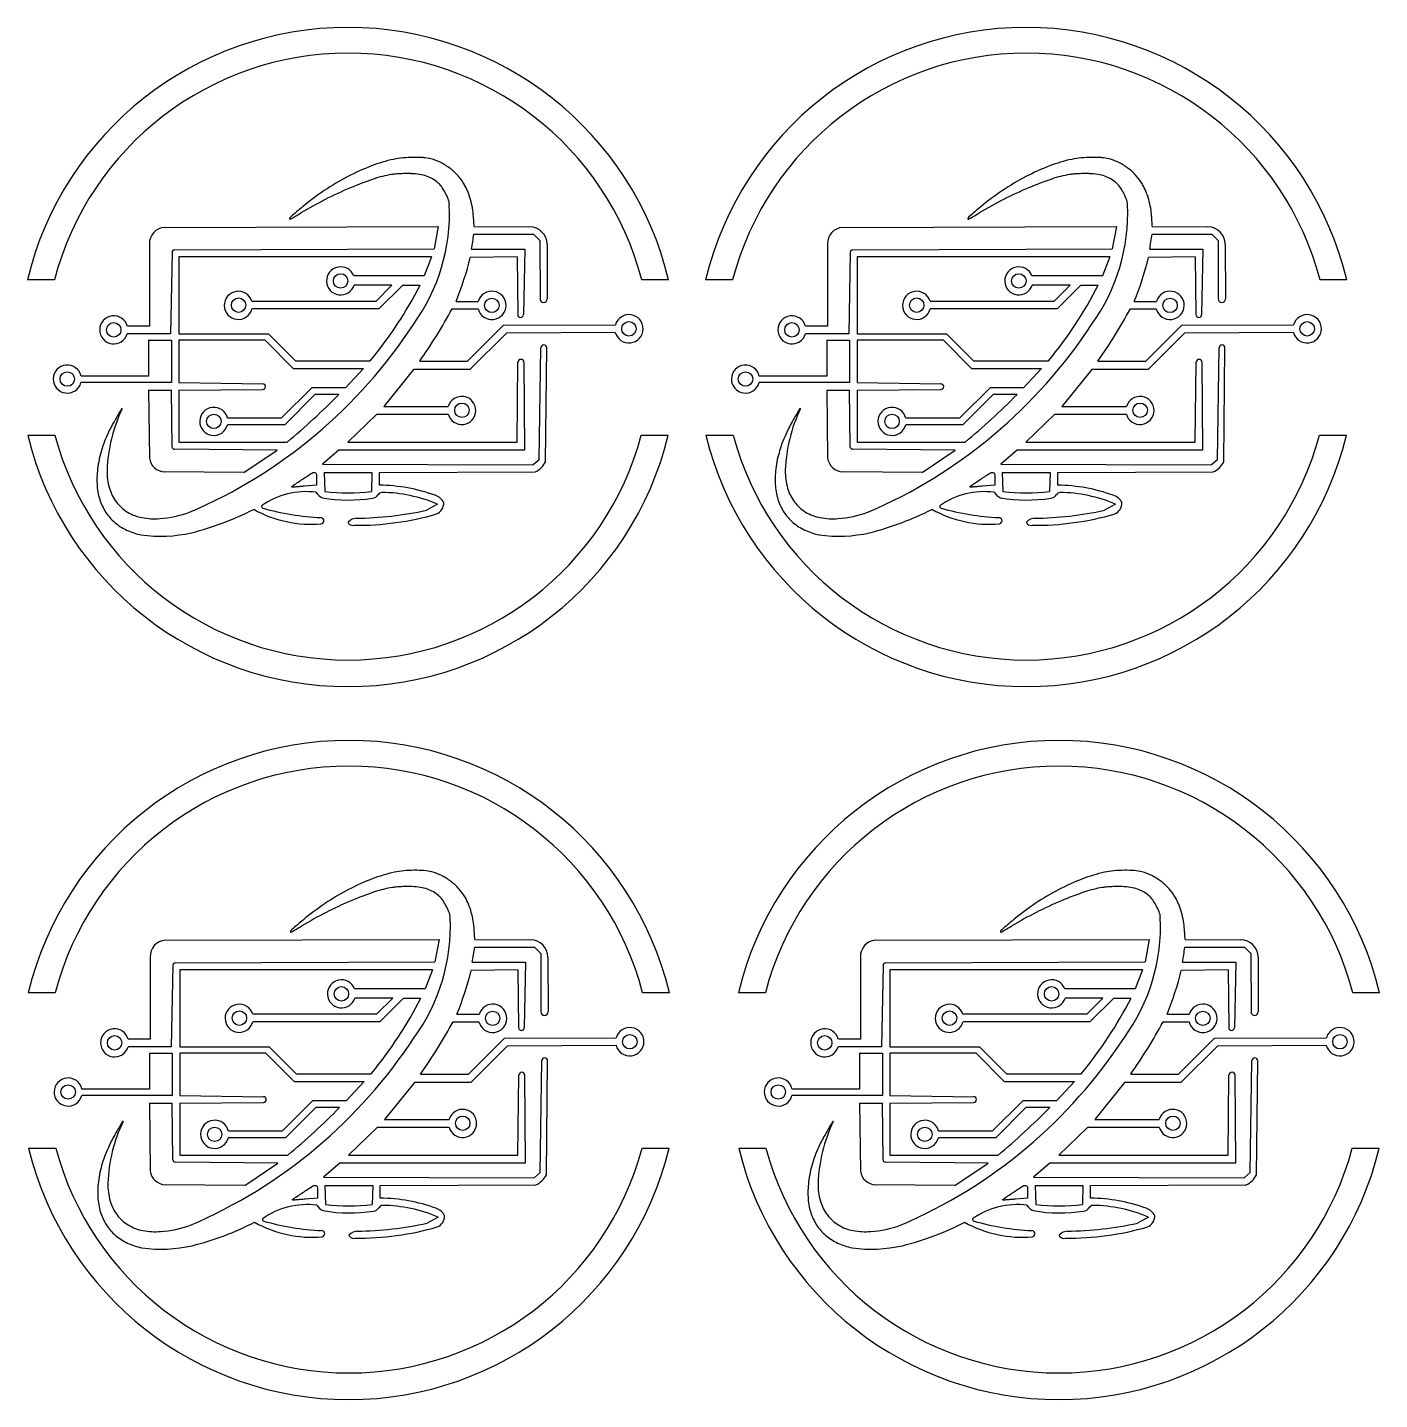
# Model space of a CAD drawing. Extents: x 3 to 124, y 2 to 124.
# Drawn here: x 65.7 to 124.2, y 64.2 to 123.5 of the extents above; entities that cross this region are included whole.
import ezdxf

# ---------------------------------------------------------------- set-up
doc = ezdxf.new("R2010")
doc.units = 0
doc.header["$MEASUREMENT"] = 0

msp = doc.modelspace()

# ---------------------------------------------------------------- linework, layer by layer
for p, q in [((85.043, 114.915), (85.017, 115.35)), ((114.356, 114.915), (114.33, 115.35)), ((72.287, 113.603), (72.287, 110.277)), ((83.208, 113.603), (72.287, 113.603)), ((101.6, 113.603), (101.6, 110.277)), ((112.522, 113.603), (101.6, 113.603)), ((78.561, 104.281), (80.629, 104.281)), ((107.874, 104.281), (109.942, 104.281)), ((83.456, 102.911), (82.984, 102.648)), ((112.769, 102.911), (112.297, 102.648)), ((85.078, 84.085), (85.053, 84.521)), ((115.774, 84.085), (115.748, 84.521)), ((72.323, 82.773), (72.323, 79.447)), ((83.244, 82.773), (72.323, 82.773)), ((103.018, 82.773), (103.018, 79.447)), ((113.939, 82.773), (103.018, 82.773)), ((78.596, 73.451), (80.665, 73.451)), ((109.292, 73.451), (111.36, 73.451)), ((83.491, 72.081), (83.02, 71.818)), ((114.187, 72.081), (113.715, 71.818))]:
    msp.add_line(p, q)
at = {"linetype": 'Continuous'}
for p, q in [((71.656, 114.881), (83.494, 114.915)), ((83.494, 114.915), (83.313, 113.954)), ((85.033, 114.587), (87.613, 114.587)), ((85.043, 114.915), (87.446, 114.9)), ((87.887, 114.313), (87.613, 114.587)), ((100.969, 114.881), (112.807, 114.915)), ((112.807, 114.915), (112.626, 113.954)), ((114.347, 114.587), (116.926, 114.587)), ((114.356, 114.915), (116.759, 114.9)), ((117.2, 114.313), (116.926, 114.587)), ((71.011, 114.156), (71.011, 110.605)), ((72.098, 113.906), (83.313, 113.954)), ((84.931, 113.931), (87.232, 113.931)), ((87.232, 113.931), (87.176, 111.107)), ((87.887, 114.313), (87.892, 111.79)), ((88.2, 114.149), (88.204, 111.791)), ((100.324, 114.156), (100.324, 110.605)), ((101.411, 113.906), (112.626, 113.954)), ((114.244, 113.931), (116.545, 113.931)), ((116.545, 113.931), (116.489, 111.107)), ((117.2, 114.313), (117.206, 111.79)), ((117.513, 114.149), (117.517, 111.791)), ((71.987, 113.8), (71.922, 110.277)), ((83.208, 113.603), (82.89, 112.783)), ((86.903, 113.605), (84.879, 113.58)), ((86.903, 113.605), (86.93, 111.107)), ((101.3, 113.8), (101.235, 110.277)), ((112.522, 113.603), (112.203, 112.783)), ((116.216, 113.605), (114.192, 113.58)), ((116.216, 113.605), (116.243, 111.107)), ((82.89, 112.783), (79.842, 112.783)), ((112.203, 112.783), (109.155, 112.783)), ((66.905, 112.615), (65.739, 112.615)), ((81.49, 112.385), (79.855, 112.385)), ((81.49, 112.385), (80.792, 111.682)), ((81.959, 112.385), (80.932, 111.354)), ((81.959, 112.385), (82.708, 112.385)), ((93.448, 112.615), (92.292, 112.615)), ((96.218, 112.615), (95.052, 112.615)), ((110.803, 112.385), (109.168, 112.385)), ((110.803, 112.385), (110.105, 111.682)), ((111.272, 112.385), (110.245, 111.354)), ((111.272, 112.385), (112.021, 112.385)), ((122.761, 112.615), (121.605, 112.615)), ((80.792, 111.682), (75.438, 111.682)), ((84.266, 111.68), (85.222, 111.68)), ((110.105, 111.682), (104.751, 111.682)), ((113.58, 111.68), (114.535, 111.68)), ((80.932, 111.354), (75.444, 111.354)), ((84.096, 111.354), (85.217, 111.354)), ((110.245, 111.354), (104.757, 111.354)), ((113.409, 111.354), (114.53, 111.354)), ((71.011, 110.605), (70.056, 110.605)), ((86.316, 110.652), (84.764, 109.098)), ((86.316, 110.652), (91.149, 110.667)), ((100.324, 110.605), (99.369, 110.605)), ((115.629, 110.652), (114.077, 109.098)), ((115.629, 110.652), (120.463, 110.667)), ((71.922, 110.277), (70.052, 110.277)), ((70.976, 109.996), (70.976, 108.45)), ((70.976, 109.996), (71.959, 109.996)), ((71.959, 109.996), (71.959, 108.169)), ((72.287, 110.277), (76.153, 110.277)), ((76.013, 109.996), (72.287, 109.996)), ((72.287, 109.996), (72.287, 108.17)), ((76.013, 109.996), (77.228, 108.778)), ((76.153, 110.277), (77.322, 109.106)), ((84.866, 108.731), (86.457, 110.324)), ((86.457, 110.324), (91.144, 110.342)), ((101.235, 110.277), (99.365, 110.277)), ((100.289, 109.996), (100.289, 108.45)), ((100.289, 109.996), (101.272, 109.996)), ((101.272, 109.996), (101.272, 108.169)), ((101.6, 110.277), (105.467, 110.277)), ((105.326, 109.996), (101.6, 109.996)), ((101.6, 109.996), (101.6, 108.17)), ((105.326, 109.996), (106.541, 108.778)), ((105.467, 110.277), (106.635, 109.106)), ((114.179, 108.731), (115.77, 110.324)), ((115.77, 110.324), (120.457, 110.342)), ((87.863, 104.835), (87.931, 109.67)), ((88.13, 104.747), (88.185, 109.667)), ((117.176, 104.835), (117.244, 109.67)), ((117.443, 104.747), (117.498, 109.667)), ((77.228, 108.778), (80.257, 108.778)), ((77.322, 109.106), (80.555, 109.11)), ((79.48, 107.935), (80.257, 108.778)), ((82.427, 108.731), (81.139, 107.138)), ((84.866, 108.731), (82.427, 108.731)), ((82.692, 109.098), (84.764, 109.098)), ((86.903, 105.593), (86.941, 109.046)), ((87.231, 105.265), (87.201, 109.044)), ((106.541, 108.778), (109.57, 108.778)), ((106.635, 109.106), (109.869, 109.11)), ((108.793, 107.935), (109.57, 108.778)), ((111.74, 108.731), (110.452, 107.138)), ((114.179, 108.731), (111.74, 108.731)), ((112.005, 109.098), (114.077, 109.098)), ((116.216, 105.593), (116.254, 109.046)), ((116.544, 105.265), (116.514, 109.044)), ((71.959, 108.169), (68.05, 108.169)), ((70.976, 108.45), (68.056, 108.45)), ((72.287, 108.17), (75.907, 108.117)), ((101.272, 108.169), (97.363, 108.169)), ((100.289, 108.45), (97.369, 108.45)), ((101.6, 108.17), (105.22, 108.117)), ((70.976, 107.841), (71.959, 107.841)), ((70.976, 107.841), (71.01, 104.899)), ((71.988, 105.382), (71.959, 107.841)), ((72.287, 107.841), (75.906, 107.872)), ((72.287, 107.841), (72.287, 105.593)), ((78.03, 107.935), (76.707, 106.623)), ((78.165, 107.654), (76.856, 106.342)), ((79.48, 107.935), (78.03, 107.935)), ((79.197, 107.652), (78.165, 107.654)), ((100.289, 107.841), (101.272, 107.841)), ((100.289, 107.841), (100.323, 104.899)), ((101.302, 105.382), (101.272, 107.841)), ((101.6, 107.841), (105.219, 107.872)), ((101.6, 107.841), (101.6, 105.593)), ((107.343, 107.935), (106.02, 106.623)), ((107.478, 107.654), (106.169, 106.342)), ((108.793, 107.935), (107.343, 107.935)), ((108.51, 107.652), (107.478, 107.654)), ((80.836, 106.806), (79.584, 105.593)), ((80.836, 106.806), (83.923, 106.806)), ((81.139, 107.138), (83.928, 107.138)), ((110.15, 106.806), (108.897, 105.593)), ((110.15, 106.806), (113.236, 106.806)), ((110.452, 107.138), (113.241, 107.138)), ((76.856, 106.342), (74.384, 106.342)), ((76.707, 106.623), (74.388, 106.623)), ((106.169, 106.342), (103.697, 106.342)), ((106.02, 106.623), (103.701, 106.623)), ((65.75, 105.888), (66.926, 105.888)), ((92.271, 105.888), (93.437, 105.888)), ((95.063, 105.888), (96.239, 105.888)), ((121.584, 105.888), (122.75, 105.888)), ((76.526, 105.241), (72.091, 105.291)), ((72.287, 105.593), (76.959, 105.593)), ((75.097, 104.281), (76.526, 105.241)), ((79.215, 105.265), (78.494, 104.639)), ((79.215, 105.265), (87.231, 105.265)), ((79.584, 105.593), (86.903, 105.593)), ((105.839, 105.241), (101.404, 105.291)), ((101.6, 105.593), (106.272, 105.593)), ((104.41, 104.281), (105.839, 105.241)), ((108.528, 105.265), (107.807, 104.639)), ((108.528, 105.265), (116.544, 105.265)), ((108.897, 105.593), (116.216, 105.593)), ((78.494, 104.639), (87.6, 104.609)), ((87.863, 104.835), (87.6, 104.609)), ((107.807, 104.639), (116.914, 104.609)), ((117.176, 104.835), (116.914, 104.609)), ((75.097, 104.281), (71.661, 104.308)), ((78.561, 104.281), (78.588, 103.462)), ((80.629, 104.281), (80.602, 103.462)), ((80.954, 104.282), (87.676, 104.304)), ((80.954, 103.732), (80.954, 104.282)), ((104.41, 104.281), (100.974, 104.308)), ((107.874, 104.281), (107.901, 103.462)), ((109.942, 104.281), (109.915, 103.462)), ((110.267, 104.282), (116.989, 104.304)), ((110.267, 103.732), (110.267, 104.282)), ((71.691, 84.051), (83.53, 84.085)), ((83.53, 84.085), (83.349, 83.125)), ((85.069, 83.757), (87.648, 83.757)), ((85.078, 84.085), (87.482, 84.071)), ((87.922, 83.483), (87.648, 83.757)), ((102.387, 84.051), (114.225, 84.085)), ((114.225, 84.085), (114.044, 83.125)), ((115.764, 83.757), (118.344, 83.757)), ((115.774, 84.085), (118.177, 84.071)), ((118.618, 83.483), (118.344, 83.757)), ((71.047, 83.326), (71.047, 79.775)), ((72.134, 83.077), (83.349, 83.125)), ((84.967, 83.101), (87.268, 83.101)), ((87.268, 83.101), (87.211, 80.277)), ((87.922, 83.483), (87.928, 80.961)), ((88.236, 83.319), (88.239, 80.961)), ((101.742, 83.326), (101.742, 79.775)), ((102.829, 83.077), (114.044, 83.125)), ((115.662, 83.101), (117.963, 83.101)), ((117.963, 83.101), (117.906, 80.277)), ((118.618, 83.483), (118.623, 80.961)), ((118.931, 83.319), (118.934, 80.961)), ((72.022, 82.97), (71.957, 79.447)), ((83.244, 82.773), (82.926, 81.954)), ((86.939, 82.775), (84.915, 82.75)), ((86.939, 82.775), (86.966, 80.277)), ((102.718, 82.97), (102.653, 79.447)), ((113.939, 82.773), (113.621, 81.954)), ((117.634, 82.775), (115.61, 82.75)), ((117.634, 82.775), (117.661, 80.277)), ((82.926, 81.954), (79.877, 81.954)), ((113.621, 81.954), (110.573, 81.954)), ((66.941, 81.785), (65.774, 81.785)), ((81.526, 81.555), (79.891, 81.555)), ((81.526, 81.555), (80.828, 80.853)), ((81.995, 81.555), (80.967, 80.525)), ((81.995, 81.555), (82.743, 81.555)), ((93.484, 81.785), (92.328, 81.785)), ((97.636, 81.785), (96.47, 81.785)), ((112.221, 81.555), (110.586, 81.555)), ((112.221, 81.555), (111.523, 80.853)), ((112.69, 81.555), (111.663, 80.525)), ((112.69, 81.555), (113.439, 81.555)), ((124.179, 81.785), (123.023, 81.785)), ((80.828, 80.853), (75.474, 80.853)), ((84.302, 80.851), (85.258, 80.851)), ((111.523, 80.853), (106.169, 80.853)), ((114.997, 80.851), (115.953, 80.851)), ((80.967, 80.525), (75.48, 80.525)), ((84.132, 80.525), (85.253, 80.525)), ((111.663, 80.525), (106.175, 80.525)), ((114.827, 80.525), (115.948, 80.525)), ((71.047, 79.775), (70.091, 79.775)), ((86.352, 79.822), (84.8, 78.268)), ((86.352, 79.822), (91.185, 79.838)), ((86.492, 79.494), (91.18, 79.512)), ((101.742, 79.775), (100.787, 79.775)), ((117.047, 79.822), (115.495, 78.268)), ((117.047, 79.822), (121.88, 79.838)), ((117.188, 79.494), (121.875, 79.512)), ((71.957, 79.447), (70.088, 79.447)), ((71.011, 79.166), (71.011, 77.62)), ((71.011, 79.166), (71.995, 79.166)), ((71.995, 79.166), (71.995, 77.339)), ((72.323, 79.447), (76.189, 79.447)), ((76.048, 79.166), (72.323, 79.166)), ((72.323, 79.166), (72.323, 77.34)), ((76.048, 79.166), (77.264, 77.948)), ((76.189, 79.447), (77.357, 78.276)), ((84.902, 77.902), (86.492, 79.494)), ((102.653, 79.447), (100.783, 79.447)), ((101.707, 79.166), (101.707, 77.62)), ((101.707, 79.166), (102.69, 79.166)), ((102.69, 79.166), (102.69, 77.339)), ((103.018, 79.447), (106.884, 79.447)), ((106.744, 79.166), (103.018, 79.166)), ((103.018, 79.166), (103.018, 77.34)), ((106.744, 79.166), (107.959, 77.948)), ((106.884, 79.447), (108.053, 78.276)), ((115.597, 77.902), (117.188, 79.494)), ((87.899, 74.005), (87.966, 78.841)), ((88.166, 73.917), (88.221, 78.838)), ((118.594, 74.005), (118.661, 78.841)), ((118.861, 73.917), (118.916, 78.838)), ((77.264, 77.948), (80.293, 77.948)), ((77.357, 78.276), (80.591, 78.28)), ((79.515, 77.105), (80.293, 77.948)), ((82.462, 77.902), (81.175, 76.309)), ((84.902, 77.902), (82.462, 77.902)), ((82.727, 78.268), (84.8, 78.268)), ((86.939, 74.763), (86.977, 78.216)), ((87.266, 74.435), (87.236, 78.215)), ((107.959, 77.948), (110.988, 77.948)), ((108.053, 78.276), (111.286, 78.28)), ((110.211, 77.105), (110.988, 77.948)), ((113.158, 77.902), (111.87, 76.309)), ((115.597, 77.902), (113.158, 77.902)), ((113.423, 78.268), (115.495, 78.268)), ((117.634, 74.763), (117.672, 78.216)), ((117.962, 74.435), (117.932, 78.215)), ((71.995, 77.339), (68.086, 77.339)), ((71.011, 77.62), (68.091, 77.62)), ((72.323, 77.34), (75.943, 77.287)), ((102.69, 77.339), (98.781, 77.339)), ((101.707, 77.62), (98.787, 77.62)), ((103.018, 77.34), (106.638, 77.287)), ((71.011, 77.011), (71.995, 77.011)), ((71.011, 77.011), (71.045, 74.07)), ((72.024, 74.552), (71.995, 77.011)), ((72.323, 77.011), (75.942, 77.042)), ((72.323, 77.011), (72.323, 74.763)), ((78.065, 77.105), (76.742, 75.794)), ((78.201, 76.824), (76.892, 75.512)), ((79.515, 77.105), (78.065, 77.105)), ((79.233, 76.822), (78.201, 76.824)), ((101.707, 77.011), (102.69, 77.011)), ((101.707, 77.011), (101.74, 74.07)), ((102.719, 74.552), (102.69, 77.011)), ((103.018, 77.011), (106.637, 77.042)), ((103.018, 77.011), (103.018, 74.763)), ((108.761, 77.105), (107.438, 75.794)), ((108.896, 76.824), (107.587, 75.512)), ((110.211, 77.105), (108.761, 77.105)), ((109.928, 76.822), (108.896, 76.824)), ((80.872, 75.977), (79.619, 74.763)), ((80.872, 75.977), (83.958, 75.977)), ((81.175, 76.309), (83.963, 76.309)), ((111.567, 75.977), (110.315, 74.763)), ((111.567, 75.977), (114.654, 75.977)), ((111.87, 76.309), (114.659, 76.309)), ((76.892, 75.512), (74.42, 75.512)), ((76.742, 75.794), (74.424, 75.794)), ((107.587, 75.512), (105.115, 75.512)), ((107.438, 75.794), (105.119, 75.794)), ((65.785, 75.058), (66.962, 75.058)), ((72.323, 74.763), (76.995, 74.763)), ((79.619, 74.763), (86.939, 74.763)), ((92.306, 75.058), (93.473, 75.058)), ((96.48, 75.058), (97.657, 75.058)), ((103.018, 74.763), (107.69, 74.763)), ((110.315, 74.763), (117.634, 74.763)), ((123.002, 75.058), (124.168, 75.058)), ((76.561, 74.412), (72.127, 74.462)), ((75.132, 73.451), (76.561, 74.412)), ((79.251, 74.435), (78.53, 73.809)), ((79.251, 74.435), (87.266, 74.435)), ((107.257, 74.412), (102.822, 74.462)), ((105.828, 73.451), (107.257, 74.412)), ((109.946, 74.435), (109.225, 73.809)), ((109.946, 74.435), (117.962, 74.435)), ((78.53, 73.809), (87.636, 73.779)), ((87.899, 74.005), (87.636, 73.779)), ((109.225, 73.809), (118.331, 73.779)), ((118.594, 74.005), (118.331, 73.779)), ((75.132, 73.451), (71.697, 73.478)), ((78.596, 73.451), (78.624, 72.633)), ((80.665, 73.451), (80.638, 72.633)), ((80.989, 73.452), (87.711, 73.475)), ((80.989, 72.903), (80.989, 73.452)), ((105.828, 73.451), (102.392, 73.478)), ((109.292, 73.451), (109.319, 72.633)), ((111.36, 73.451), (111.333, 72.633)), ((111.685, 73.452), (118.407, 73.475)), ((111.685, 72.903), (111.685, 73.452))]:
    msp.add_line(p, q, dxfattribs=at)
for points in [[(78.237, 104.009), (78.237, 103.737), (77.71, 103.688, -0.001614), (77.507, 103.669, -0.002616), (77.334, 103.655, -0.000411), (77.181, 103.644, -0.181257), (77.172, 103.646, -0.516437), (77.173, 103.686, -0.002096), (77.605, 103.975, -0.003399), (78.028, 104.251, -0.143626), (78.131, 104.281, -0.092815), (78.189, 104.27, -0.210656), (78.22, 104.239, -0.084443), (78.234, 104.173, -0.008285)], [(107.55, 104.009), (107.55, 103.737), (107.023, 103.688, -0.001614), (106.82, 103.669, -0.002616), (106.647, 103.655, -0.000411), (106.495, 103.644, -0.181257), (106.485, 103.646, -0.516437), (106.486, 103.686, -0.002096), (106.918, 103.975, -0.003399), (107.342, 104.251, -0.143626), (107.444, 104.281, -0.092815), (107.502, 104.27, -0.210656), (107.533, 104.239, -0.084443), (107.547, 104.173, -0.008285)], [(78.272, 73.179), (78.272, 72.908), (77.745, 72.858, -0.001614), (77.542, 72.84, -0.002616), (77.37, 72.826, -0.000411), (77.217, 72.814, -0.181257), (77.207, 72.817, -0.516437), (77.208, 72.857, -0.002096), (77.64, 73.145, -0.003399), (78.064, 73.421, -0.143626), (78.167, 73.451, -0.092815), (78.225, 73.44, -0.210656), (78.256, 73.409, -0.084443), (78.269, 73.343, -0.008285)], [(108.967, 73.179), (108.967, 72.908), (108.44, 72.858, -0.001614), (108.238, 72.84, -0.002616), (108.065, 72.826, -0.000411), (107.912, 72.814, -0.181257), (107.903, 72.817, -0.516437), (107.904, 72.857, -0.002096), (108.336, 73.145, -0.003399), (108.759, 73.421, -0.143626), (108.862, 73.451, -0.092815), (108.92, 73.44, -0.210656), (108.951, 73.409, -0.084443), (108.965, 73.343, -0.008285)]]:
    msp.add_lwpolyline(points, format="xyb", close=True)
for centre in [(79.274, 112.565), (108.587, 112.565), (74.863, 111.516), (85.811, 111.508), (104.176, 111.516), (115.124, 111.508), (69.468, 110.448), (91.738, 110.495), (98.781, 110.448), (121.051, 110.495), (67.461, 108.322), (96.774, 108.322), (73.794, 106.491), (84.517, 106.971), (103.108, 106.491), (113.831, 106.971), (79.31, 81.735), (110.005, 81.735), (74.898, 80.686), (85.846, 80.678), (105.593, 80.686), (116.541, 80.678), (69.504, 79.618), (91.773, 79.666), (100.199, 79.618), (122.469, 79.666), (67.497, 77.492), (98.192, 77.492), (73.83, 75.661), (84.553, 76.142), (104.525, 75.661), (115.248, 76.142)]:
    msp.add_circle(centre, 0.312, dxfattribs=at)
for centre, radius, start, end in [((79.593, 109.274), 14.252, 13.55735, 166.44265), ((108.906, 109.274), 14.252, 13.55735, 166.44265), ((79.599, 109.292), 13.121, 14.67008, 165.32992), ((108.912, 109.292), 13.121, 14.67008, 165.32992), ((75.795, 115.492), 8.186, 324.03119, 2.58511), ((105.108, 115.492), 8.186, 324.03119, 2.58511), ((71.703, 114.189), 0.693, 93.89622, 182.78286), ((23.764, 123.797), 61.958, 350.8374, 351.4512), ((87.438, 114.138), 0.762, 0.77569, 89.39585), ((101.016, 114.189), 0.693, 93.89622, 182.78286), ((53.077, 123.797), 61.958, 350.8374, 351.4512), ((116.751, 114.138), 0.762, 0.77569, 89.39585), ((72.095, 113.798), 0.109, 88.34655, 178.94377), ((70.98, 117.016), 14.318, 338.12106, 346.1145), ((101.408, 113.798), 0.109, 88.34655, 178.94377), ((100.293, 117.016), 14.318, 338.12106, 346.1145), ((79.274, 112.565), 0.608, 21.06215, 342.82907), ((108.587, 112.565), 0.608, 21.06215, 342.82907), ((66.738, 120.535), 17.93, 320.41416, 332.96393), ((96.051, 120.535), 17.93, 320.41416, 332.96393), ((74.855, 111.508), 0.608, 16.66224, 345.38301), ((85.811, 111.508), 0.613, 194.51174, 163.69197), ((88.048, 111.791), 0.156, 180.13029, 0.08575), ((104.169, 111.508), 0.608, 16.66224, 345.38301), ((115.124, 111.508), 0.613, 194.51174, 163.69197), ((117.361, 111.791), 0.156, 180.13029, 0.08575), ((69.468, 110.448), 0.608, 14.99381, 343.71766), ((63.345, 122.703), 23.652, 324.88372, 331.32664), ((87.053, 111.107), 0.123, 180, 0), ((91.738, 110.495), 0.613, 194.51174, 163.69197), ((98.781, 110.448), 0.608, 14.99381, 343.71766), ((92.658, 122.703), 23.652, 324.88372, 331.32664), ((116.366, 111.107), 0.123, 180, 0), ((121.051, 110.495), 0.613, 194.51174, 163.69197), ((64.121, 122.65), 21.865, 293.24037, 326.81804), ((93.434, 122.65), 21.865, 293.24037, 326.81804), ((88.058, 109.669), 0.127, 359.35786, 179.20296), ((117.371, 109.669), 0.127, 359.35786, 179.20296), ((87.071, 109.044), 0.13, 0, 179.36879), ((116.384, 109.044), 0.13, 0, 179.36879), ((67.461, 108.322), 0.608, 12.18742, 345.46549), ((96.774, 108.322), 0.608, 12.18742, 345.46549), ((75.905, 107.994), 0.122, 270.4848, 89.15384), ((105.218, 107.994), 0.122, 270.4848, 89.15384), ((57.708, 128.759), 30.121, 309.72658, 315.51378), ((84.51, 106.964), 0.608, 195.00107, 163.29645), ((87.021, 128.759), 30.121, 309.72658, 315.51378), ((113.823, 106.964), 0.608, 195.00107, 163.29645), ((75.889, 104.143), 6.712, 154.43323, 178.01644), ((73.794, 106.491), 0.608, 12.53706, 345.81804), ((105.203, 104.143), 6.712, 154.43323, 178.01644), ((103.108, 106.491), 0.608, 12.53706, 345.81804), ((79.593, 109.274), 14.252, 193.74387, 346.25613), ((79.599, 109.292), 13.121, 195.03511, 344.96489), ((108.906, 109.274), 14.252, 193.74387, 346.25613), ((108.912, 109.292), 13.121, 195.03511, 344.96489), ((72.084, 105.387), 0.0962, 183.39781, 274.07521), ((101.398, 105.387), 0.0962, 183.39781, 274.07521), ((71.696, 105.001), 0.694, 188.44546, 267.0993), ((87.304, 105.141), 0.916, 293.98743, 334.4936), ((101.01, 105.001), 0.694, 188.44546, 267.0993), ((116.617, 105.141), 0.916, 293.98743, 334.4936), ((77.794, 100.09), 3.363, 82.92411, 125.1188), ((79.595, 111.065), 7.669, 262.45354, 277.54646), ((80.622, 103.494), 0.326, 275.58976, 328.57985), ((81.075, 103.213), 0.207, 96.23196, 148.83622), ((80.853, 96.356), 7.377, 70.14861, 89.22018), ((80.975, 97.113), 6.306, 66.8366, 89.29732), ((83.166, 102.691), 0.634, 26.26557, 72.31514), ((107.107, 100.09), 3.363, 82.92411, 125.1188), ((108.908, 111.065), 7.669, 262.45354, 277.54646), ((109.935, 103.494), 0.326, 275.58976, 328.57985), ((110.388, 103.213), 0.207, 96.23196, 148.83622), ((110.166, 96.356), 7.377, 70.14861, 89.22018), ((110.288, 97.113), 6.306, 66.8366, 89.29732), ((112.479, 102.691), 0.634, 26.26557, 72.31514), ((69.569, 114.408), 13.143, 284.34913, 296.90415), ((78.027, 107.221), 5.182, 241.02138, 274.57562), ((75.934, 102.816), 0.0788, 161.56505, 254.11968), ((78.91, 113.213), 10.893, 254.02421, 267.38938), ((79.635, 109.627), 6.538, 259.90356, 278.96794), ((79.696, 117.935), 15.637, 270.9112, 282.13806), ((83.217, 102.963), 0.517, 292.92972, 0.86613), ((98.882, 114.408), 13.143, 284.34913, 296.90415), ((107.34, 107.221), 5.182, 241.02138, 274.57562), ((105.247, 102.816), 0.0788, 161.56505, 254.11968), ((108.224, 113.213), 10.893, 254.02421, 267.38938), ((108.948, 109.627), 6.538, 259.90356, 278.96794), ((109.009, 117.935), 15.637, 270.9112, 282.13806), ((112.53, 102.963), 0.517, 292.92972, 0.86613), ((79.99, 114.275), 12.277, 269.38882, 286.21554), ((109.303, 114.275), 12.277, 269.38882, 286.21554), ((71.48, 107.632), 6.107, 262.20931, 282.7336), ((100.793, 107.632), 6.107, 262.20931, 282.7336), ((79.629, 78.444), 14.252, 13.55735, 166.44265), ((110.324, 78.444), 14.252, 13.55735, 166.44265), ((79.634, 78.462), 13.121, 14.67008, 165.32992), ((110.329, 78.462), 13.121, 14.67008, 165.32992), ((75.831, 84.662), 8.186, 324.03119, 2.58511), ((106.526, 84.662), 8.186, 324.03119, 2.58511), ((71.738, 83.36), 0.693, 93.89622, 182.78286), ((23.799, 92.967), 61.958, 350.8374, 351.4512), ((87.474, 83.309), 0.762, 0.77569, 89.39585), ((102.434, 83.36), 0.693, 93.89622, 182.78286), ((54.495, 92.967), 61.958, 350.8374, 351.4512), ((118.169, 83.309), 0.762, 0.77569, 89.39585), ((72.131, 82.968), 0.109, 88.34655, 178.94377), ((102.826, 82.968), 0.109, 88.34655, 178.94377), ((71.015, 86.186), 14.318, 338.12106, 346.1145), ((101.711, 86.186), 14.318, 338.12106, 346.1145), ((79.31, 81.735), 0.608, 21.06215, 342.82907), ((110.005, 81.735), 0.608, 21.06215, 342.82907), ((74.891, 80.678), 0.608, 16.66224, 345.38301), ((66.773, 89.705), 17.93, 320.41416, 332.96393), ((85.846, 80.678), 0.613, 194.51174, 163.69197), ((105.586, 80.678), 0.608, 16.66224, 345.38301), ((97.468, 89.705), 17.93, 320.41416, 332.96393), ((116.541, 80.678), 0.613, 194.51174, 163.69197), ((88.084, 80.961), 0.156, 180.13029, 0.08575), ((118.779, 80.961), 0.156, 180.13029, 0.08575), ((69.504, 79.618), 0.608, 14.99381, 343.71766), ((63.381, 91.873), 23.652, 324.88372, 331.32664), ((87.088, 80.277), 0.123, 180, 0), ((91.773, 79.666), 0.613, 194.51174, 163.69197), ((100.199, 79.618), 0.608, 14.99381, 343.71766), ((94.076, 91.873), 23.652, 324.88372, 331.32664), ((117.784, 80.277), 0.123, 180, 0), ((122.469, 79.666), 0.613, 194.51174, 163.69197), ((64.157, 91.821), 21.865, 293.24037, 326.81804), ((94.852, 91.821), 21.865, 293.24037, 326.81804), ((88.094, 78.839), 0.127, 359.35786, 179.20296), ((118.789, 78.839), 0.127, 359.35786, 179.20296), ((87.106, 78.215), 0.13, 0, 179.36879), ((117.802, 78.215), 0.13, 0, 179.36879), ((67.497, 77.492), 0.608, 12.18742, 345.46549), ((98.192, 77.492), 0.608, 12.18742, 345.46549), ((75.941, 77.165), 0.122, 270.4848, 89.15384), ((106.636, 77.165), 0.122, 270.4848, 89.15384), ((57.744, 97.929), 30.121, 309.72658, 315.51378), ((84.546, 76.134), 0.608, 195.00107, 163.29645), ((88.439, 97.929), 30.121, 309.72658, 315.51378), ((115.241, 76.134), 0.608, 195.00107, 163.29645), ((75.925, 73.314), 6.712, 154.43323, 178.01644), ((73.83, 75.661), 0.608, 12.53706, 345.81804), ((106.62, 73.314), 6.712, 154.43323, 178.01644), ((104.525, 75.661), 0.608, 12.53706, 345.81804), ((79.629, 78.444), 14.252, 193.74387, 346.25613), ((79.634, 78.462), 13.121, 195.03511, 344.96489), ((110.324, 78.444), 14.252, 193.74387, 346.25613), ((110.329, 78.462), 13.121, 195.03511, 344.96489), ((72.12, 74.558), 0.0962, 183.39781, 274.07521), ((102.815, 74.558), 0.0962, 183.39781, 274.07521), ((71.732, 74.172), 0.694, 188.44546, 267.0993), ((87.339, 74.311), 0.916, 293.98743, 334.4936), ((102.427, 74.172), 0.694, 188.44546, 267.0993), ((118.034, 74.311), 0.916, 293.98743, 334.4936), ((77.83, 69.261), 3.363, 82.92411, 125.1188), ((79.631, 80.235), 7.669, 262.45354, 277.54646), ((80.658, 72.665), 0.326, 275.58976, 328.57985), ((81.111, 72.383), 0.207, 96.23196, 148.83622), ((80.889, 65.526), 7.377, 70.14861, 89.22018), ((81.011, 66.284), 6.306, 66.8366, 89.29732), ((83.201, 71.861), 0.634, 26.26557, 72.31514), ((108.525, 69.261), 3.363, 82.92411, 125.1188), ((110.326, 80.235), 7.669, 262.45354, 277.54646), ((111.353, 72.665), 0.326, 275.58976, 328.57985), ((111.806, 72.383), 0.207, 96.23196, 148.83622), ((111.584, 65.526), 7.377, 70.14861, 89.22018), ((111.706, 66.284), 6.306, 66.8366, 89.29732), ((113.897, 71.861), 0.634, 26.26557, 72.31514), ((69.604, 83.578), 13.143, 284.34913, 296.90415), ((78.062, 76.392), 5.182, 241.02138, 274.57562), ((75.97, 71.986), 0.0788, 161.56505, 254.11968), ((78.946, 82.383), 10.893, 254.02421, 267.38938), ((79.67, 78.798), 6.538, 259.90356, 278.96794), ((79.732, 87.106), 15.637, 270.9112, 282.13806), ((83.253, 72.134), 0.517, 292.92972, 0.86613), ((100.3, 83.578), 13.143, 284.34913, 296.90415), ((108.757, 76.392), 5.182, 241.02138, 274.57562), ((106.665, 71.986), 0.0788, 161.56505, 254.11968), ((109.641, 82.383), 10.893, 254.02421, 267.38938), ((110.366, 78.798), 6.538, 259.90356, 278.96794), ((110.427, 87.106), 15.637, 270.9112, 282.13806), ((113.948, 72.134), 0.517, 292.92972, 0.86613), ((80.026, 83.446), 12.277, 269.38882, 286.21554), ((110.721, 83.446), 12.277, 269.38882, 286.21554), ((71.515, 76.802), 6.107, 262.20931, 282.7336), ((102.211, 76.802), 6.107, 262.20931, 282.7336)]:
    msp.add_arc(centre, radius, start, end, dxfattribs=at)
for centre, radius, start, end in [((84.219, 108.185), 10.026, 111.1275, 117.55577), ((82.869, 111.678), 6.281, 102.00236, 111.1275), ((82.296, 114.37), 3.529, 95.3978, 102.00241), ((82.486, 112.359), 5.549, 90.69269, 95.39784), ((82.482, 112.701), 5.207, 85.93278, 90.69268), ((82.724, 116.104), 1.795, 75.40073, 85.93275), ((82.632, 115.75), 2.16, 63.3502, 75.40076), ((82.46, 115.407), 2.544, 52.69012, 63.35022), ((113.532, 108.185), 10.026, 111.1275, 117.55577), ((112.182, 111.678), 6.281, 102.00236, 111.1275), ((111.61, 114.37), 3.529, 95.3978, 102.00241), ((111.8, 112.359), 5.549, 90.69269, 95.39784), ((111.795, 112.701), 5.207, 85.93278, 90.69268), ((112.037, 116.104), 1.795, 75.40073, 85.93275), ((111.945, 115.75), 2.16, 63.3502, 75.40076), ((111.773, 115.407), 2.544, 52.69012, 63.35022), ((84.661, 107.337), 10.982, 117.55581, 123.72393), ((85.483, 102.932), 14.832, 108.81879, 112.96587), ((82.216, 112.517), 4.706, 99.06222, 108.81884), ((81.827, 114.958), 2.234, 94.63467, 99.06216), ((82.153, 110.941), 6.265, 92.58351, 94.63465), ((82.171, 110.538), 6.668, 90.55511, 92.58355), ((82.148, 112.85), 4.356, 87.76451, 90.55514), ((82.182, 113.713), 3.492, 81.63722, 87.76457), ((82.449, 115.531), 1.655, 70.92618, 81.63727), ((82.544, 115.804), 1.365, 58.96378, 70.92612), ((82.383, 115.536), 1.678, 48.71647, 58.96375), ((82.454, 115.4), 2.554, 42.05011, 52.69008), ((82.716, 115.636), 2.202, 30.15771, 42.05011), ((113.974, 107.337), 10.982, 117.55581, 123.72393), ((114.796, 102.932), 14.832, 108.81879, 112.96587), ((111.529, 112.517), 4.706, 99.06222, 108.81884), ((111.14, 114.958), 2.234, 94.63467, 99.06216), ((111.466, 110.941), 6.265, 92.58351, 94.63465), ((111.484, 110.538), 6.668, 90.55511, 92.58355), ((111.461, 112.85), 4.356, 87.76451, 90.55514), ((111.495, 113.713), 3.492, 81.63722, 87.76457), ((111.762, 115.531), 1.655, 70.92618, 81.63727), ((111.857, 115.804), 1.365, 58.96378, 70.92612), ((111.696, 115.536), 1.678, 48.71647, 58.96375), ((111.767, 115.4), 2.554, 42.05011, 52.69008), ((112.029, 115.636), 2.202, 30.15771, 42.05011), ((84.435, 107.675), 10.576, 123.72396, 130.06887), ((86.502, 100.526), 17.446, 112.96582, 116.90166), ((82.845, 116.063), 0.977, 35.29026, 48.71647), ((81.737, 115.279), 2.334, 28.28631, 35.29026), ((81.615, 115.213), 2.473, 21.40259, 28.28633), ((82.631, 115.586), 2.299, 21.84162, 30.15777), ((81.39, 115.089), 3.637, 15.94263, 21.84165), ((113.748, 107.675), 10.576, 123.72396, 130.06887), ((115.816, 100.526), 17.446, 112.96582, 116.90166), ((112.158, 116.063), 0.977, 35.29026, 48.71647), ((111.05, 115.279), 2.334, 28.28631, 35.29026), ((110.928, 115.213), 2.473, 21.40259, 28.28633), ((111.944, 115.586), 2.299, 21.84162, 30.15777), ((110.703, 115.089), 3.637, 15.94263, 21.84165), ((144.647, 36.093), 104.114, 130.06894, 130.43747), ((86.57, 100.392), 17.596, 116.90165, 120.81228), ((83.418, 115.873), 0.556, 358.75299, 25.87798), ((81.216, 115.039), 3.818, 10.16573, 15.94267), ((81.921, 115.166), 3.101, 3.41432, 10.1657), ((173.96, 36.093), 104.114, 130.06894, 130.43747), ((115.883, 100.392), 17.596, 116.90165, 120.81228), ((112.731, 115.873), 0.556, 358.75299, 25.87798), ((110.529, 115.039), 3.818, 10.16573, 15.94267), ((111.234, 115.166), 3.101, 3.41432, 10.1657), ((77.085, 115.25), 0.0202, 165.11097, 300.13131), ((77.22, 115.214), 0.16, 130.43747, 165.11105), ((54.455, 154.24), 45.103, 300.13137, 300.81227), ((106.398, 115.25), 0.0202, 165.11097, 300.13131), ((106.533, 115.214), 0.16, 130.43747, 165.11105), ((83.768, 154.24), 45.103, 300.13137, 300.81227), ((125.159, 74.183), 64.369, 149.32019, 149.6454), ((69.831, 107.008), 0.0367, 89.99995, 149.32025), ((69.831, 107.041), 0.00372, 339.0522, 89.99988), ((154.472, 74.183), 64.369, 149.32019, 149.6454), ((99.145, 107.008), 0.0367, 89.99995, 149.32025), ((99.145, 107.041), 0.00372, 339.0522, 89.99988), ((76.219, 102.659), 7.745, 151.14224, 153.45439), ((81.559, 99.717), 13.842, 149.64531, 151.14231), ((105.532, 102.659), 7.745, 151.14224, 153.45439), ((110.872, 99.717), 13.842, 149.64531, 151.14231), ((74.378, 103.579), 5.687, 153.45438, 162.06577), ((103.691, 103.579), 5.687, 153.45438, 162.06577), ((73.508, 103.861), 4.772, 162.06577, 171.88758), ((102.821, 103.861), 4.772, 162.06577, 171.88758), ((72.823, 103.959), 4.081, 171.88754, 182.50166), ((102.136, 103.959), 4.081, 171.88754, 182.50166), ((71.608, 104.292), 2.427, 178.03332, 196.539), ((100.921, 104.292), 2.427, 178.03332, 196.539), ((71.365, 103.895), 2.622, 182.50165, 197.28793), ((71.124, 104.153), 1.924, 196.67933, 216.67577), ((78.727, 103.757), 0.614, 212.40526, 247.18812), ((100.678, 103.895), 2.622, 182.50165, 197.28793), ((100.437, 104.153), 1.924, 196.67933, 216.67577), ((108.04, 103.757), 0.614, 212.40526, 247.18812), ((70.973, 103.773), 2.211, 197.28795, 212.97368), ((70.923, 104.004), 1.673, 216.67576, 238.87601), ((75.934, 102.816), 0.0788, 161.56505, 253.93012), ((100.287, 103.773), 2.211, 197.28795, 212.97368), ((100.236, 104.004), 1.673, 216.67576, 238.87601), ((105.247, 102.816), 0.0788, 161.56505, 253.93012), ((70.863, 103.701), 2.079, 212.97372, 229.39906), ((70.968, 103.824), 2.242, 229.3991, 245.15532), ((71.043, 104.203), 1.907, 238.87598, 259.46477), ((71.239, 105.257), 2.978, 259.46476, 274.20426), ((71.098, 107.181), 4.907, 274.20431, 289.6585), ((78.371, 102.105), 0.23, 56.57164, 79.23859), ((78.403, 102.194), 0.143, 284.91289, 314.99995), ((78.429, 102.193), 0.125, 20.71388, 56.57158), ((78.378, 102.219), 0.178, 314.99998, 342.038), ((78.443, 102.198), 0.11, 342.03797, 20.7139), ((79.98, 101.795), 0.506, 87.98371, 138.67987), ((79.684, 102.142), 0.085, 188.67381, 214.64923), ((79.855, 102.26), 0.293, 214.64926, 224.99992), ((100.176, 103.701), 2.079, 212.97372, 229.39906), ((100.282, 103.824), 2.242, 229.3991, 245.15532), ((100.356, 104.203), 1.907, 238.87598, 259.46477), ((100.552, 105.257), 2.978, 259.46476, 274.20426), ((100.411, 107.181), 4.907, 274.20431, 289.6585), ((107.684, 102.105), 0.23, 56.57164, 79.23859), ((107.716, 102.194), 0.143, 284.91289, 314.99995), ((107.743, 102.193), 0.125, 20.71388, 56.57158), ((107.691, 102.219), 0.178, 314.99998, 342.038), ((107.756, 102.198), 0.11, 342.03797, 20.7139), ((109.293, 101.795), 0.506, 87.98371, 138.67987), ((108.997, 102.142), 0.085, 188.67381, 214.64923), ((109.168, 102.26), 0.293, 214.64926, 224.99992), ((71.269, 104.474), 2.958, 245.15536, 257.95406), ((79.806, 102.231), 0.238, 228.4118, 283.01134), ((100.583, 104.474), 2.958, 245.15536, 257.95406), ((109.119, 102.231), 0.238, 228.4118, 283.01134), ((84.254, 77.355), 10.026, 111.1275, 117.55577), ((82.904, 80.848), 6.281, 102.00236, 111.1275), ((82.332, 83.54), 3.529, 95.3978, 102.00241), ((82.522, 81.529), 5.549, 90.69269, 95.39784), ((82.518, 81.871), 5.207, 85.93278, 90.69268), ((82.76, 85.274), 1.795, 75.40073, 85.93275), ((82.668, 84.921), 2.16, 63.3502, 75.40076), ((82.496, 84.578), 2.544, 52.69012, 63.35022), ((114.95, 77.355), 10.026, 111.1275, 117.55577), ((113.6, 80.848), 6.281, 102.00236, 111.1275), ((113.027, 83.54), 3.529, 95.3978, 102.00241), ((113.217, 81.529), 5.549, 90.69269, 95.39784), ((113.213, 81.871), 5.207, 85.93278, 90.69268), ((113.455, 85.274), 1.795, 75.40073, 85.93275), ((113.363, 84.921), 2.16, 63.3502, 75.40076), ((113.191, 84.578), 2.544, 52.69012, 63.35022), ((84.696, 76.508), 10.982, 117.55581, 123.72393), ((85.518, 72.102), 14.832, 108.81879, 112.96587), ((82.252, 81.688), 4.706, 99.06222, 108.81884), ((81.862, 84.129), 2.234, 94.63467, 99.06216), ((82.188, 80.111), 6.265, 92.58351, 94.63465), ((82.206, 79.708), 6.668, 90.55511, 92.58355), ((82.184, 82.02), 4.356, 87.76451, 90.55514), ((82.218, 82.883), 3.492, 81.63722, 87.76457), ((82.485, 84.701), 1.655, 70.92618, 81.63727), ((82.579, 84.975), 1.365, 58.96378, 70.92612), ((82.418, 84.707), 1.678, 48.71647, 58.96375), ((82.49, 84.57), 2.554, 42.05011, 52.69008), ((82.751, 84.806), 2.202, 30.15771, 42.05011), ((115.392, 76.508), 10.982, 117.55581, 123.72393), ((116.214, 72.102), 14.832, 108.81879, 112.96587), ((112.947, 81.688), 4.706, 99.06222, 108.81884), ((112.558, 84.129), 2.234, 94.63467, 99.06216), ((112.883, 80.111), 6.265, 92.58351, 94.63465), ((112.902, 79.708), 6.668, 90.55511, 92.58355), ((112.879, 82.02), 4.356, 87.76451, 90.55514), ((112.913, 82.883), 3.492, 81.63722, 87.76457), ((113.18, 84.701), 1.655, 70.92618, 81.63727), ((113.275, 84.975), 1.365, 58.96378, 70.92612), ((113.113, 84.707), 1.678, 48.71647, 58.96375), ((113.185, 84.57), 2.554, 42.05011, 52.69008), ((113.447, 84.806), 2.202, 30.15771, 42.05011), ((84.471, 76.845), 10.576, 123.72396, 130.06887), ((86.538, 69.696), 17.446, 112.96582, 116.90166), ((82.881, 85.233), 0.977, 35.29026, 48.71647), ((81.773, 84.449), 2.334, 28.28631, 35.29026), ((81.651, 84.384), 2.473, 21.40259, 28.28633), ((82.667, 84.757), 2.299, 21.84162, 30.15777), ((81.426, 84.259), 3.637, 15.94263, 21.84165), ((115.166, 76.845), 10.576, 123.72396, 130.06887), ((117.233, 69.696), 17.446, 112.96582, 116.90166), ((113.576, 85.233), 0.977, 35.29026, 48.71647), ((112.468, 84.449), 2.334, 28.28631, 35.29026), ((112.346, 84.384), 2.473, 21.40259, 28.28633), ((113.362, 84.757), 2.299, 21.84162, 30.15777), ((112.121, 84.259), 3.637, 15.94263, 21.84165), ((144.683, 5.263), 104.114, 130.06894, 130.43747), ((86.606, 69.562), 17.596, 116.90165, 120.81228), ((83.453, 85.043), 0.556, 358.75299, 25.87798), ((81.251, 84.21), 3.818, 10.16573, 15.94267), ((81.957, 84.336), 3.101, 3.41432, 10.1657), ((175.378, 5.263), 104.114, 130.06894, 130.43747), ((117.301, 69.562), 17.596, 116.90165, 120.81228), ((114.149, 85.043), 0.556, 358.75299, 25.87798), ((111.946, 84.21), 3.818, 10.16573, 15.94267), ((112.652, 84.336), 3.101, 3.41432, 10.1657), ((77.256, 84.384), 0.16, 130.43747, 165.11105), ((77.121, 84.42), 0.0202, 165.11097, 300.13131), ((54.49, 123.411), 45.103, 300.13137, 300.81227), ((107.816, 84.42), 0.0202, 165.11097, 300.13131), ((107.951, 84.384), 0.16, 130.43747, 165.11105), ((85.185, 123.411), 45.103, 300.13137, 300.81227), ((125.195, 43.354), 64.369, 149.32019, 149.6454), ((69.867, 76.178), 0.0367, 89.99995, 149.32025), ((69.867, 76.211), 0.00372, 339.0522, 89.99988), ((155.89, 43.354), 64.369, 149.32019, 149.6454), ((100.562, 76.178), 0.0367, 89.99995, 149.32025), ((100.562, 76.211), 0.00372, 339.0522, 89.99988), ((76.255, 71.83), 7.745, 151.14224, 153.45439), ((81.594, 68.887), 13.842, 149.64531, 151.14231), ((106.95, 71.83), 7.745, 151.14224, 153.45439), ((112.29, 68.887), 13.842, 149.64531, 151.14231), ((74.414, 72.75), 5.687, 153.45438, 162.06577), ((105.109, 72.75), 5.687, 153.45438, 162.06577), ((73.543, 73.031), 4.772, 162.06577, 171.88758), ((104.239, 73.031), 4.772, 162.06577, 171.88758), ((72.858, 73.129), 4.081, 171.88754, 182.50166), ((103.554, 73.129), 4.081, 171.88754, 182.50166), ((71.643, 73.463), 2.427, 178.03332, 196.539), ((102.339, 73.463), 2.427, 178.03332, 196.539), ((71.401, 73.065), 2.622, 182.50165, 197.28793), ((71.159, 73.324), 1.924, 196.67933, 216.67577), ((78.762, 72.927), 0.614, 212.40526, 247.18812), ((102.096, 73.065), 2.622, 182.50165, 197.28793), ((101.855, 73.324), 1.924, 196.67933, 216.67577), ((109.457, 72.927), 0.614, 212.40526, 247.18812), ((71.009, 72.943), 2.211, 197.28795, 212.97368), ((70.958, 73.174), 1.673, 216.67576, 238.87601), ((75.97, 71.986), 0.0788, 161.56505, 253.93012), ((101.704, 72.943), 2.211, 197.28795, 212.97368), ((101.654, 73.174), 1.673, 216.67576, 238.87601), ((106.665, 71.986), 0.0788, 161.56505, 253.93012), ((70.898, 72.872), 2.079, 212.97372, 229.39906), ((71.004, 72.995), 2.242, 229.3991, 245.15532), ((71.079, 73.374), 1.907, 238.87598, 259.46477), ((71.275, 74.428), 2.978, 259.46476, 274.20426), ((71.133, 76.351), 4.907, 274.20431, 289.6585), ((78.407, 71.275), 0.23, 56.57164, 79.23859), ((78.439, 71.364), 0.143, 284.91289, 314.99995), ((78.465, 71.363), 0.125, 20.71388, 56.57158), ((78.414, 71.389), 0.178, 314.99998, 342.038), ((78.478, 71.368), 0.11, 342.03797, 20.7139), ((80.016, 70.965), 0.506, 87.98371, 138.67987), ((79.72, 71.312), 0.085, 188.67381, 214.64923), ((79.891, 71.43), 0.293, 214.64926, 224.99992), ((79.841, 71.401), 0.238, 228.4118, 283.01134), ((101.594, 72.872), 2.079, 212.97372, 229.39906), ((101.699, 72.995), 2.242, 229.3991, 245.15532), ((101.774, 73.374), 1.907, 238.87598, 259.46477), ((101.97, 74.428), 2.978, 259.46476, 274.20426), ((101.829, 76.351), 4.907, 274.20431, 289.6585), ((109.102, 71.275), 0.23, 56.57164, 79.23859), ((109.134, 71.364), 0.143, 284.91289, 314.99995), ((109.16, 71.363), 0.125, 20.71388, 56.57158), ((109.109, 71.389), 0.178, 314.99998, 342.038), ((109.174, 71.368), 0.11, 342.03797, 20.7139), ((110.711, 70.965), 0.506, 87.98371, 138.67987), ((110.415, 71.312), 0.085, 188.67381, 214.64923), ((110.586, 71.43), 0.293, 214.64926, 224.99992), ((110.537, 71.401), 0.238, 228.4118, 283.01134), ((71.305, 73.645), 2.958, 245.15536, 257.95406), ((102, 73.645), 2.958, 245.15536, 257.95406)]:
    msp.add_arc(centre, radius, start, end)

doc.saveas('drawing.dxf')
